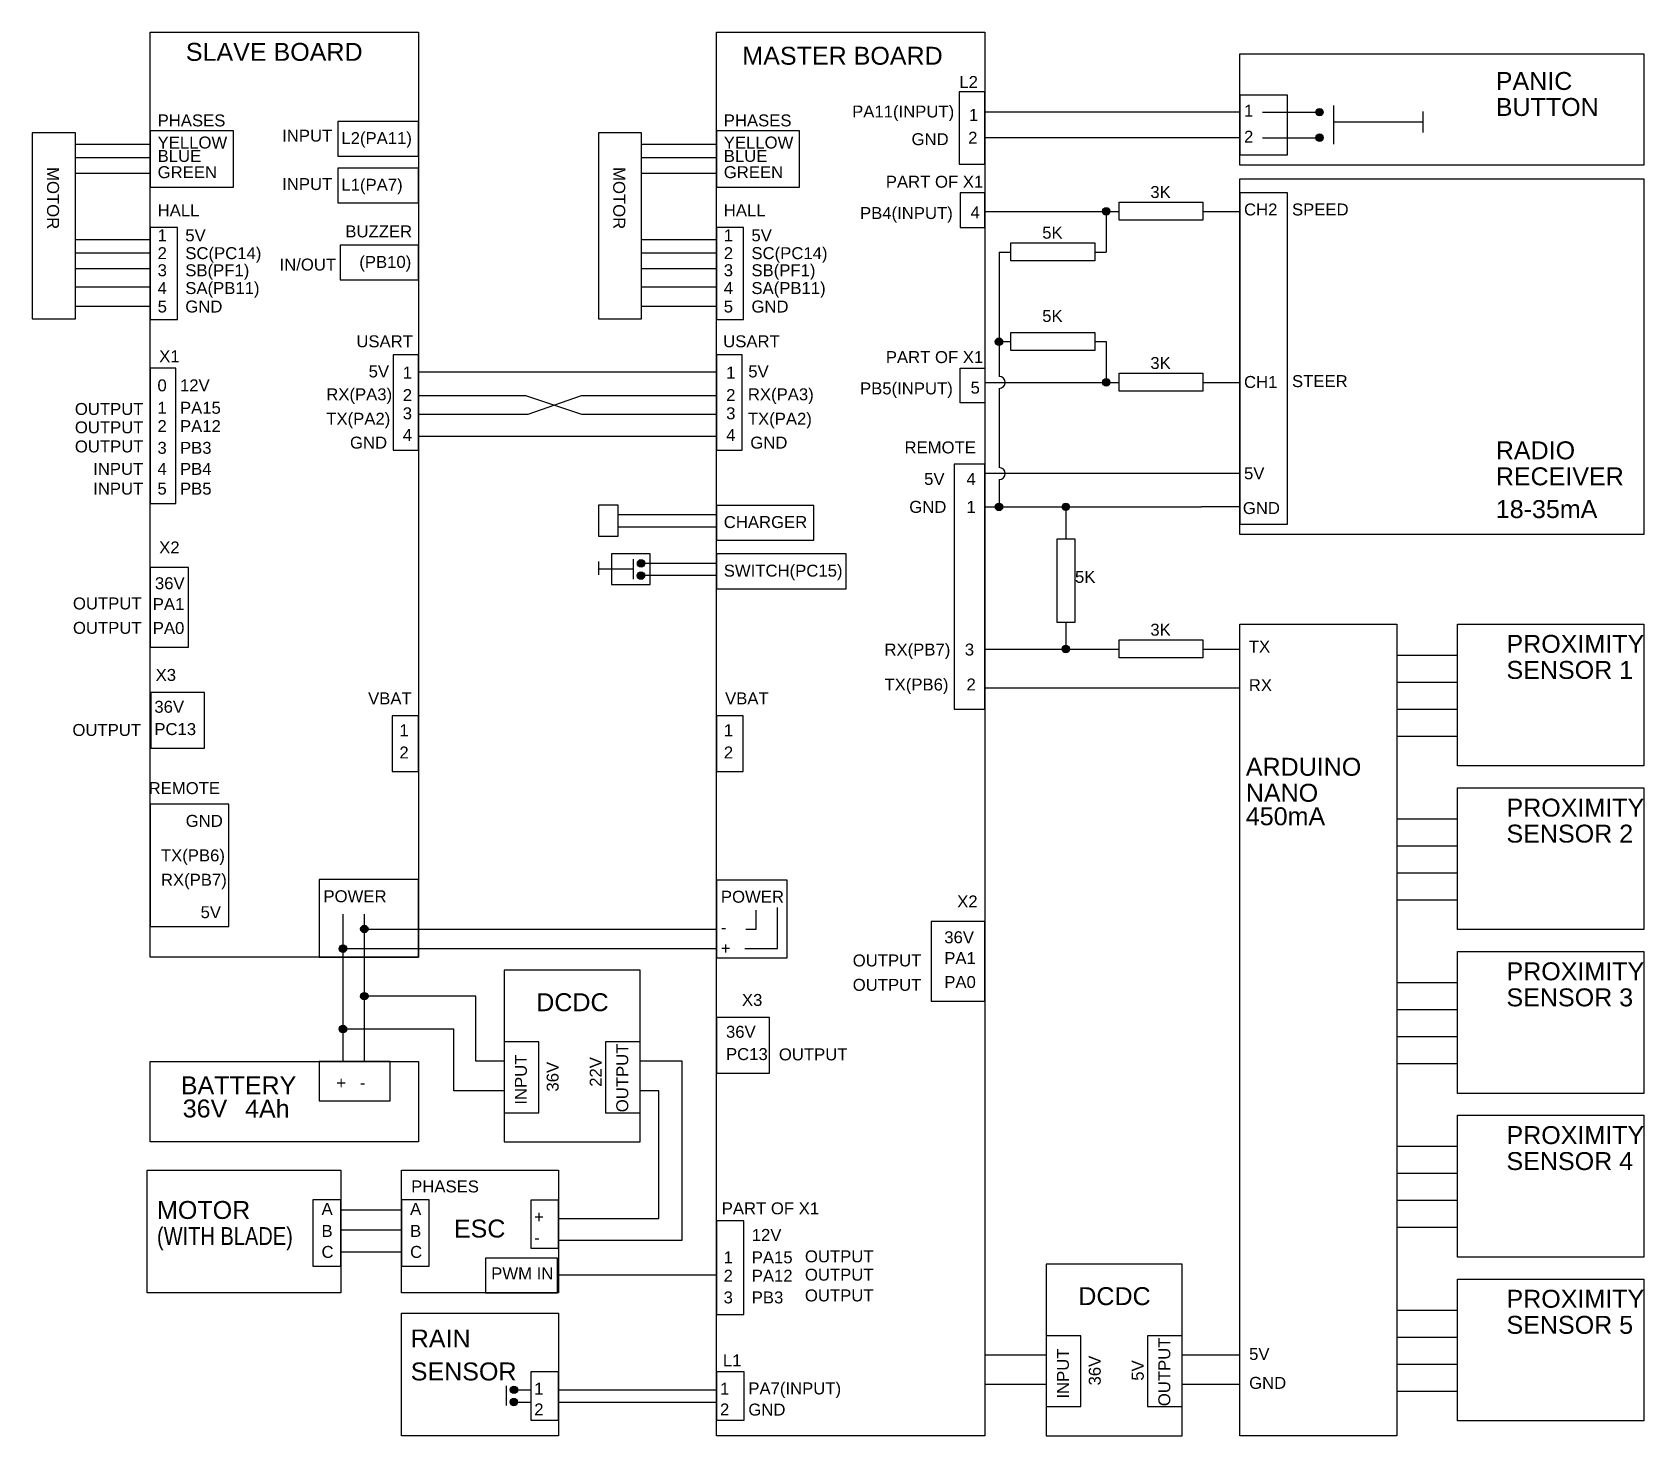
# Model space of a CAD drawing. Header units: inches. Extents: x 65 to 335, y 75 to 310.
import ezdxf

# ---------------------------------------------------------------- set-up
doc = ezdxf.new("R2010")
doc.units = ezdxf.units.IN
doc.header["$MEASUREMENT"] = 0
doc.styles.get("Standard").update_dxf_attribs({"font": 'arial.ttf'})

msp = doc.modelspace()

# ---------------------------------------------------------------- hatches: boundary and pattern name
h = msp.add_hatch(color=256)
h.dxf.hatch_style = 1
h.paths.add_polyline_path([(280.41, 297.19), (280.41, 295.95, 0.414214), (281.03, 296.57, 0.414214)])
h.paths.add_polyline_path([(280.41, 297.19, 0.414214), (279.79, 296.57), (280.41, 296.57)])
h.paths.add_polyline_path([(280.41, 296.57), (279.79, 296.57, 0.414214), (280.41, 295.95)])
h = msp.add_hatch(color=256)
h.dxf.hatch_style = 1
h.paths.add_polyline_path([(280.41, 292.92), (280.41, 291.68, 0.414214), (281.03, 292.3, 0.414214)])
h.paths.add_polyline_path([(280.41, 292.92, 0.414214), (279.79, 292.3), (280.41, 292.3)])
h.paths.add_polyline_path([(280.41, 292.3), (279.79, 292.3, 0.414214), (280.41, 291.68)])
h = msp.add_hatch(color=256)
h.dxf.hatch_style = 1
h.paths.add_polyline_path([(244.71, 280.59), (244.71, 279.35, 0.414214), (245.33, 279.97, 0.414214)])
h.paths.add_polyline_path([(244.71, 280.59, 0.414214), (244.08, 279.97), (244.71, 279.97)])
h.paths.add_polyline_path([(244.71, 279.97), (244.08, 279.97, 0.414214), (244.71, 279.35)])
h = msp.add_hatch(color=256)
h.dxf.hatch_style = 1
h.paths.add_polyline_path([(226.77, 258.78), (226.77, 257.54, 0.414214), (227.39, 258.16, 0.414214)])
h.paths.add_polyline_path([(226.77, 258.78, 0.414214), (226.15, 258.16), (226.77, 258.16)])
h.paths.add_polyline_path([(226.77, 258.16), (226.15, 258.16, 0.414214), (226.77, 257.54)])
h = msp.add_hatch(color=256)
h.dxf.hatch_style = 1
h.paths.add_polyline_path([(244.71, 251.98), (244.71, 250.74, 0.414214), (245.33, 251.36, 0.414214)])
h.paths.add_polyline_path([(244.71, 251.98, 0.414214), (244.08, 251.36), (244.71, 251.36)])
h.paths.add_polyline_path([(244.71, 251.36), (244.08, 251.36, 0.414214), (244.71, 250.74)])
h = msp.add_hatch(color=256)
h.dxf.hatch_style = 1
h.paths.add_polyline_path([(226.77, 231.14), (226.77, 229.9, 0.414214), (227.39, 230.52, 0.414214)])
h.paths.add_polyline_path([(226.77, 231.14, 0.414214), (226.15, 230.52), (226.77, 230.52)])
h.paths.add_polyline_path([(226.77, 230.52), (226.15, 230.52, 0.414214), (226.77, 229.9)])
h = msp.add_hatch(color=256)
h.dxf.hatch_style = 1
h.paths.add_polyline_path([(226.77, 231.14), (226.77, 229.9, 0.414214), (227.39, 230.52, 0.414214)])
h.paths.add_polyline_path([(226.77, 231.14, 0.414214), (226.15, 230.52), (226.77, 230.52)])
h.paths.add_polyline_path([(226.77, 230.52), (226.15, 230.52, 0.414214), (226.77, 229.9)])
h = msp.add_hatch(color=256)
h.dxf.hatch_style = 1
h.paths.add_polyline_path([(237.94, 231.16), (237.94, 229.91, 0.414214), (238.56, 230.54, 0.414214)])
h.paths.add_polyline_path([(237.94, 231.16, 0.414214), (237.32, 230.54), (237.94, 230.54)])
h.paths.add_polyline_path([(237.94, 230.54), (237.32, 230.54, 0.414214), (237.94, 229.91)])
h = msp.add_hatch(color=256)
h.dxf.hatch_style = 1
h.paths.add_polyline_path([(237.94, 231.16), (237.94, 229.91, 0.414214), (238.56, 230.54, 0.414214)])
h.paths.add_polyline_path([(237.94, 231.16, 0.414214), (237.32, 230.54), (237.94, 230.54)])
h.paths.add_polyline_path([(237.94, 230.54), (237.32, 230.54, 0.414214), (237.94, 229.91)])
h = msp.add_hatch(color=256)
h.dxf.hatch_style = 1
h.paths.add_polyline_path([(166.87, 221.7), (166.87, 220.45, 0.414214), (167.49, 221.07, 0.414214)])
h.paths.add_polyline_path([(166.87, 221.7, 0.414214), (166.25, 221.07), (166.87, 221.07)])
h.paths.add_polyline_path([(166.87, 221.07), (166.25, 221.07, 0.414214), (166.87, 220.45)])
h = msp.add_hatch(color=256)
h.dxf.hatch_style = 1
h.paths.add_polyline_path([(166.85, 219.65), (166.85, 218.41, 0.414214), (167.47, 219.03, 0.414214)])
h.paths.add_polyline_path([(166.85, 219.65, 0.414214), (166.23, 219.03), (166.85, 219.03)])
h.paths.add_polyline_path([(166.85, 219.03), (166.23, 219.03, 0.414214), (166.85, 218.41)])
h = msp.add_hatch(color=256)
h.dxf.hatch_style = 1
h.paths.add_polyline_path([(237.94, 207.36), (237.94, 206.12, 0.414214), (238.56, 206.74, 0.414214)])
h.paths.add_polyline_path([(237.94, 207.36, 0.414214), (237.32, 206.74), (237.94, 206.74)])
h.paths.add_polyline_path([(237.94, 206.74), (237.32, 206.74, 0.414214), (237.94, 206.12)])
h = msp.add_hatch(color=256)
h.dxf.hatch_style = 1
h.paths.add_polyline_path([(120.56, 160.52), (120.56, 159.28, 0.414214), (121.18, 159.9, 0.414214)])
h.paths.add_polyline_path([(120.56, 160.52, 0.414214), (119.94, 159.9), (120.56, 159.9)])
h.paths.add_polyline_path([(120.56, 159.9), (119.94, 159.9, 0.414214), (120.56, 159.28)])
h = msp.add_hatch(color=256)
h.dxf.hatch_style = 1
h.paths.add_polyline_path([(116.98, 157.24), (116.98, 156, 0.414214), (117.6, 156.62, 0.414214)])
h.paths.add_polyline_path([(116.98, 157.24, 0.414214), (116.36, 156.62), (116.98, 156.62)])
h.paths.add_polyline_path([(116.98, 156.62), (116.36, 156.62, 0.414214), (116.98, 156)])
h = msp.add_hatch(color=256)
h.dxf.hatch_style = 1
h.paths.add_polyline_path([(120.56, 149.27), (120.56, 148.02, 0.414214), (121.18, 148.65, 0.414214)])
h.paths.add_polyline_path([(120.56, 149.27, 0.414214), (119.94, 148.65), (120.56, 148.65)])
h.paths.add_polyline_path([(120.56, 148.65), (119.94, 148.65, 0.414214), (120.56, 148.02)])
h = msp.add_hatch(color=256)
h.dxf.hatch_style = 1
h.paths.add_polyline_path([(116.98, 143.78), (116.98, 142.53, 0.414214), (117.6, 143.16, 0.414214)])
h.paths.add_polyline_path([(116.98, 143.78, 0.414214), (116.36, 143.16), (116.98, 143.16)])
h.paths.add_polyline_path([(116.98, 143.16), (116.36, 143.16, 0.414214), (116.98, 142.53)])
h = msp.add_hatch(color=256)
h.dxf.hatch_style = 1
h.paths.add_polyline_path([(145.58, 81.37), (145.58, 80.13, 0.414214), (146.2, 80.75, 0.414214)])
h.paths.add_polyline_path([(145.58, 81.37, 0.414214), (144.96, 80.75), (145.58, 80.75)])
h.paths.add_polyline_path([(145.58, 80.75), (144.96, 80.75, 0.414214), (145.58, 80.13)])
h = msp.add_hatch(color=256)
h.dxf.hatch_style = 1
h.paths.add_polyline_path([(145.6, 83.42), (145.6, 82.17, 0.414214), (146.22, 82.8, 0.414214)])
h.paths.add_polyline_path([(145.6, 83.42, 0.414214), (144.98, 82.8), (145.6, 82.8)])
h.paths.add_polyline_path([(145.6, 82.8), (144.98, 82.8, 0.414214), (145.6, 82.17)])

# ---------------------------------------------------------------- linework, layer by layer
for p, q in [((282.72, 297.67), (282.72, 291.2)), ((297.74, 294.93), (297.74, 296.68)), ((267.05, 296.57), (224.37, 296.57)), ((270.87, 296.57), (280.41, 296.57)), ((282.72, 294.93), (297.74, 294.93)), ((297.74, 293.18), (297.74, 294.93)), ((267.05, 292.3), (224.37, 292.3)), ((270.87, 292.3), (280.41, 292.3)), ((84.74, 291.16), (72.2, 291.16)), ((84.74, 288.95), (72.2, 288.95)), ((179.48, 291.16), (166.94, 291.16)), ((179.48, 288.95), (166.94, 288.95)), ((84.74, 286.3), (72.2, 286.3)), ((179.48, 286.3), (166.94, 286.3)), ((224.37, 279.97), (246.85, 279.97)), ((244.71, 279.97), (244.71, 273.15)), ((260.87, 279.97), (267.05, 279.97)), ((84.74, 275.19), (72.2, 275.19)), ((179.48, 275.19), (166.94, 275.19)), ((84.74, 272.98), (72.2, 272.98)), ((179.48, 272.98), (166.94, 272.98)), ((226.79, 273.15), (228.76, 273.15)), ((226.79, 273.15), (226.79, 258.18)), ((242.78, 273.15), (244.71, 273.15)), ((84.74, 270.33), (72.2, 270.33)), ((179.48, 270.33), (166.94, 270.33)), ((84.74, 267.3), (72.2, 267.3)), ((179.48, 267.3), (166.94, 267.3)), ((84.74, 264.04), (72.2, 264.04)), ((179.48, 264.04), (166.94, 264.04)), ((226.79, 258.18), (228.76, 258.18)), ((226.79, 258.18), (226.79, 252.37)), ((242.78, 258.18), (244.71, 258.18)), ((244.71, 258.18), (244.71, 251.36)), ((129.63, 253.14), (179.48, 253.14)), ((224.37, 251.36), (246.85, 251.36)), ((260.87, 251.36), (267.05, 251.36)), ((129.63, 249.17), (147.54, 249.17)), ((147.54, 249.17), (156.91, 246.06)), ((147.95, 246.06), (156.91, 249.17)), ((156.91, 249.17), (179.48, 249.17)), ((226.79, 250.35), (226.79, 237.11)), ((129.63, 246.06), (147.95, 246.06)), ((156.91, 246.06), (179.48, 246.06)), ((129.63, 242.36), (179.48, 242.36)), ((267.05, 236.1), (224.37, 236.1)), ((226.79, 235.09), (226.79, 230.54)), ((224.37, 230.54), (260.67, 230.54)), ((237.94, 230.54), (237.94, 225.19)), ((267.05, 230.54), (260.67, 230.54)), ((260.67, 230.54), (260.67, 230.54)), ((179.48, 229.2), (163.05, 229.2)), ((179.48, 227.16), (163.05, 227.16)), ((159.73, 221.41), (159.73, 219.16)), ((165.57, 221.76), (165.57, 218.43)), ((159.73, 220.19), (165.57, 220.19)), ((179.48, 219.03), (166.85, 219.03)), ((179.48, 221.07), (166.87, 221.07)), ((237.94, 211.17), (237.94, 206.74)), ((224.37, 206.74), (246.85, 206.74)), ((260.87, 206.74), (267.05, 206.74)), ((293.32, 205.74), (303.49, 205.74)), ((224.37, 200.24), (267.05, 200.24)), ((293.32, 201.22), (303.49, 201.22)), ((293.32, 196.69), (303.49, 196.69)), ((293.32, 192.17), (303.49, 192.17)), ((293.32, 178.34), (303.49, 178.34)), ((293.32, 173.82), (303.49, 173.82)), ((293.32, 169.3), (303.49, 169.3)), ((293.32, 164.78), (303.49, 164.78)), ((116.98, 162.37), (116.98, 137.75)), ((120.56, 162.37), (120.56, 137.75)), ((186.12, 159.9), (186.12, 163.05)), ((189.69, 156.62), (189.69, 163.48)), ((120.56, 159.9), (179.48, 159.9)), ((184.4, 159.9), (186.12, 159.9)), ((116.98, 156.62), (179.48, 156.62)), ((184.26, 156.62), (189.69, 156.62)), ((139.24, 148.65), (120.56, 148.65)), ((139.24, 137.76), (139.24, 148.65)), ((293.32, 150.95), (303.49, 150.95)), ((293.32, 146.42), (303.49, 146.42)), ((135.54, 143.16), (116.98, 143.16)), ((135.54, 132.85), (135.54, 143.16)), ((293.32, 141.9), (303.49, 141.9)), ((143.96, 137.76), (139.24, 137.76)), ((173.76, 137.76), (166.73, 137.76)), ((173.76, 107.84), (173.76, 137.76)), ((293.32, 137.38), (303.49, 137.38)), ((143.96, 132.85), (135.54, 132.85)), ((169.83, 132.85), (166.73, 132.85)), ((169.83, 111.48), (169.83, 132.85)), ((293.32, 123.55), (303.49, 123.55)), ((293.32, 119.03), (303.49, 119.03)), ((293.32, 114.51), (303.49, 114.51)), ((116.61, 112.93), (126.78, 112.93)), ((153.05, 111.48), (169.83, 111.48)), ((116.61, 109.55), (126.78, 109.55)), ((293.32, 109.99), (303.49, 109.99)), ((116.61, 105.86), (126.78, 105.86)), ((153.05, 107.84), (173.76, 107.84)), ((152.87, 102.03), (179.48, 102.03)), ((293.32, 96.15), (303.49, 96.15)), ((293.32, 91.63), (303.49, 91.63)), ((234.67, 88.59), (224.37, 88.59)), ((267.05, 88.59), (257.44, 88.59)), ((293.32, 87.11), (303.49, 87.11)), ((234.67, 83.68), (224.37, 83.68)), ((267.05, 83.68), (257.44, 83.68)), ((144.3, 83.48), (144.3, 80.15)), ((145.6, 82.8), (148.4, 82.8)), ((153.05, 82.8), (179.48, 82.8)), ((293.32, 82.59), (303.49, 82.59)), ((145.58, 80.75), (148.4, 80.75)), ((153.05, 80.75), (179.48, 80.75))]:
    msp.add_line(p, q)
for points in [[(84.74, 309.94), (129.63, 309.94), (129.63, 155.17), (84.74, 155.17)], [(179.48, 309.94), (224.37, 309.94), (224.37, 75.11), (179.48, 75.11)], [(267.05, 306.33), (334.66, 306.33), (334.66, 287.7), (267.05, 287.7)], [(220.08, 287.85), (224.37, 287.85), (224.37, 299.99), (220.08, 299.99)], [(267.05, 289.44), (275.06, 289.44), (275.06, 299.42), (267.05, 299.42)], [(116.13, 289.21), (129.63, 289.21), (129.63, 295.02), (116.13, 295.02)], [(72.2, 293.14), (64.99, 293.14), (64.99, 261.98), (72.2, 261.98)], [(84.74, 284), (98.65, 284), (98.65, 293.42), (84.74, 293.42)], [(166.94, 293.14), (159.73, 293.14), (159.73, 261.98), (166.94, 261.98)], [(179.48, 284), (193.39, 284), (193.39, 293.42), (179.48, 293.42)], [(116.13, 281.41), (129.63, 281.41), (129.63, 287.21), (116.13, 287.21)], [(267.05, 285.39), (334.66, 285.39), (334.66, 225.89), (267.05, 225.89)], [(220.28, 277.27), (224.37, 277.27), (224.37, 283.08), (220.28, 283.08)], [(246.85, 281.51), (260.87, 281.51), (260.87, 278.51), (246.85, 278.51)], [(267.05, 227.64), (275.06, 227.64), (275.06, 283.08), (267.05, 283.08)], [(84.74, 261.87), (89.28, 261.87), (89.28, 277.27), (84.74, 277.27)], [(179.48, 261.87), (184.02, 261.87), (184.02, 277.27), (179.48, 277.27)], [(179.48, 261.87), (184.02, 261.87), (184.02, 277.27), (179.48, 277.27)], [(116.49, 268.49), (129.63, 268.49), (129.63, 274.3), (116.49, 274.3)], [(228.76, 274.69), (242.78, 274.69), (242.78, 271.7), (228.76, 271.7)], [(228.76, 259.72), (242.78, 259.72), (242.78, 256.72), (228.76, 256.72)], [(84.74, 231.09), (89.01, 231.09), (89.01, 253.75), (84.74, 253.75)], [(125.36, 240.01), (129.63, 240.01), (129.63, 255.98), (125.36, 255.98)], [(179.48, 240.01), (183.76, 240.01), (183.76, 255.98), (179.48, 255.98)], [(224.37, 247.93), (220.28, 247.93), (220.28, 253.73), (224.37, 253.73)], [(246.85, 252.9), (260.87, 252.9), (260.87, 249.9), (246.85, 249.9)], [(219.24, 196.66), (224.37, 196.66), (224.37, 237.66), (219.24, 237.66)], [(163.05, 230.83), (159.73, 230.83), (159.73, 225.65), (163.05, 225.65)], [(179.48, 224.97), (195.78, 224.97), (195.78, 230.78), (179.48, 230.78)], [(239.48, 225.19), (239.48, 211.17), (236.48, 211.17), (236.48, 225.19)], [(168.41, 222.7), (161.9, 222.7), (161.9, 217.52), (168.41, 217.52)], [(179.48, 216.84), (201.2, 216.84), (201.2, 222.65), (179.48, 222.65)], [(84.74, 207.05), (91.13, 207.05), (91.13, 220.41), (84.74, 220.41)], [(267.05, 210.92), (293.32, 210.92), (293.32, 75.11), (267.05, 75.11)], [(303.49, 210.92), (334.66, 210.92), (334.66, 187.18), (303.49, 187.18)], [(246.85, 208.28), (260.87, 208.28), (260.87, 205.28), (246.85, 205.28)], [(84.82, 190.17), (93.81, 190.17), (93.81, 199.46), (84.82, 199.46)], [(125.19, 186.26), (129.63, 186.26), (129.63, 195.54), (125.19, 195.54)], [(179.48, 186.26), (183.93, 186.26), (183.93, 195.54), (179.48, 195.54)], [(303.49, 183.53), (334.66, 183.53), (334.66, 159.79), (303.49, 159.79)], [(84.74, 160.32), (97.89, 160.32), (97.89, 180.78), (84.74, 180.78)], [(112.98, 155.17), (129.63, 155.17), (129.63, 168.17), (112.98, 168.17)], [(179.48, 155.08), (191.31, 155.08), (191.31, 168.09), (179.48, 168.09)], [(215.44, 147.82), (224.37, 147.82), (224.37, 161.18), (215.44, 161.18)], [(303.49, 156.13), (334.66, 156.13), (334.66, 132.39), (303.49, 132.39)], [(143.96, 124.29), (166.73, 124.29), (166.73, 153.02), (143.96, 153.02)], [(179.48, 135.8), (188.34, 135.8), (188.34, 145.08), (179.48, 145.08)], [(149.77, 129.17), (149.77, 141), (143.96, 141), (143.96, 129.17)], [(166.73, 129.17), (166.73, 141), (160.93, 141), (160.93, 129.17)], [(84.74, 137.75), (129.63, 137.75), (129.63, 124.29), (84.74, 124.29)], [(124.9, 137.75), (112.98, 137.75), (112.98, 131.17), (124.9, 131.17)], [(303.49, 128.74), (334.66, 128.74), (334.66, 105), (303.49, 105)], [(84.23, 119.54), (116.61, 119.54), (116.61, 99.02), (84.23, 99.02)], [(126.78, 119.54), (153.05, 119.54), (153.05, 99.02), (126.78, 99.02)], [(111.96, 103.47), (116.61, 103.47), (116.61, 114.59), (111.96, 114.59)], [(126.78, 103.47), (131.42, 103.47), (131.42, 114.59), (126.78, 114.59)], [(148.4, 106.48), (153.05, 106.48), (153.05, 114.53), (148.4, 114.53)], [(179.48, 95.42), (184.06, 95.42), (184.06, 111.09), (179.48, 111.09)], [(140.82, 99.02), (152.87, 99.02), (152.87, 104.83), (140.82, 104.83)], [(234.67, 75.11), (257.44, 75.11), (257.44, 103.84), (234.67, 103.84)], [(303.49, 101.34), (334.66, 101.34), (334.66, 77.6), (303.49, 77.6)], [(126.78, 95.62), (153.05, 95.62), (153.05, 75.11), (126.78, 75.11)], [(240.48, 80), (240.48, 91.82), (234.67, 91.82), (234.67, 80)], [(257.44, 80), (257.44, 91.82), (251.64, 91.82), (251.64, 80)], [(148.4, 77.72), (153.05, 77.72), (153.05, 85.78), (148.4, 85.78)], [(179.48, 77.72), (184.13, 77.72), (184.13, 85.78), (179.48, 85.78)]]:
    msp.add_lwpolyline(points, close=True)
for centre in [(280.41, 296.57), (280.41, 292.3), (244.71, 279.97), (226.77, 258.16), (244.71, 251.36), (226.77, 230.52), (226.77, 230.52), (237.94, 230.54), (237.94, 230.54), (166.87, 221.07), (166.85, 219.03), (237.94, 206.74), (120.56, 159.9), (116.98, 156.62), (120.56, 148.65), (116.98, 143.16), (145.58, 80.75), (145.6, 82.8)]:
    msp.add_circle(centre, 0.621)
for centre in [(226.79, 251.36), (226.79, 236.1)]:
    msp.add_arc(centre, 1.01, 270, 90)

# ---------------------------------------------------------------- texts
for s, height, p in [('SLAVE BOARD', 3, (90.69, 305.16)), ('MASTER BOARD', 3, (183.82, 304.51)), ('L2', 2, (220.13, 300.62)), ('PANIC', 3, (309.9, 300.29)), ('PA11(INPUT)', 2, (202.19, 295.68)), ('1', 2, (221.73, 295.12)), ('1', 2, (267.77, 295.81)), ('BUTTON', 3, (309.9, 295.94)), ('PHASES', 2, (85.97, 294.19)), ('PHASES', 2, (180.71, 294.19)), ('YELLOW', 2, (85.97, 290.49)), ('INPUT', 2, (106.81, 291.64)), ('L2(PA11)', 2, (116.72, 291.23)), ('YELLOW', 2, (180.71, 290.49)), ('GND', 2, (212.13, 291.05)), ('2', 2, (221.61, 291.3)), ('2', 2, (267.77, 291.46)), ('BLUE', 2, (85.97, 288.25)), ('BLUE', 2, (180.71, 288.25)), ('GREEN', 2, (85.97, 285.53)), ('GREEN', 2, (180.71, 285.53)), ('PART OF X1', 2, (207.83, 283.93)), ('INPUT', 2, (106.81, 283.54)), ('L1(PA7)', 2, (116.72, 283.42)), ('3K', 2, (252.09, 282.21)), ('HALL', 2, (85.97, 279.15)), ('HALL', 2, (180.71, 279.15)), ('HALL', 2, (180.71, 279.15)), ('PB4(INPUT)', 2, (203.51, 278.69)), ('4', 2, (222.01, 278.82)), ('CH2', 2, (267.77, 279.29)), ('SPEED', 2, (275.8, 279.29)), ('1', 2, (85.97, 274.96)), ('5V', 2, (90.6, 274.96)), ('BUZZER', 2, (117.38, 275.62)), ('1', 2, (180.71, 274.96)), ('5V', 2, (185.34, 274.96)), ('5K', 2, (234, 275.4)), ('2', 2, (85.97, 271.98)), ('SC(PC14)', 2, (90.6, 271.98)), ('(PB10)', 2, (119.72, 270.51)), ('2', 2, (180.71, 271.98)), ('SC(PC14)', 2, (185.34, 271.98)), ('3', 2, (85.97, 269.12)), ('SB(PF1)', 2, (90.6, 269.12)), ('IN/OUT', 2, (106.37, 270.07)), ('3', 2, (180.71, 269.12)), ('SB(PF1)', 2, (185.34, 269.12)), ('4', 2, (85.97, 266.14)), ('SA(PB11)', 2, (90.6, 266.14)), ('4', 2, (180.71, 266.14)), ('SA(PB11)', 2, (185.34, 266.14)), ('5', 2, (85.97, 263.05)), ('GND', 2, (90.6, 263.05)), ('5', 2, (180.71, 263.05)), ('GND', 2, (185.34, 263.05)), ('5K', 2, (234, 261.47)), ('USART', 2, (119.22, 257.23)), ('USART', 2, (180.61, 257.23)), ('X1', 2, (86.23, 254.72)), ('PART OF X1', 2, (207.83, 254.59)), ('5V', 2, (121.28, 252.19)), ('1', 2, (126.99, 251.99)), ('1', 2, (181.11, 251.99)), ('5V', 2, (184.81, 252.19)), ('3K', 2, (252.09, 253.6)), ('0', 2, (85.94, 249.86)), ('12V', 2, (89.71, 249.86)), ('PB5(INPUT)', 2, (203.51, 249.35)), ('5', 2, (222.01, 249.48)), ('CH1', 2, (267.77, 250.43)), ('STEER', 2, (275.8, 250.57)), ('1', 2, (85.94, 246.11)), ('PA15', 2, (89.71, 246.11)), ('RX(PA3)', 2, (114.19, 248.36)), ('2', 2, (126.99, 248.24)), ('2', 2, (181.11, 248.24)), ('RX(PA3)', 2, (184.74, 248.36)), ('OUTPUT', 2, (72.12, 245.91)), ('TX(PA2)', 2, (114.19, 244.27)), ('3', 2, (126.99, 245.18)), ('3', 2, (181.11, 245.18)), ('TX(PA2)', 2, (184.74, 244.27)), ('OUTPUT', 2, (72.12, 242.84)), ('2', 2, (85.94, 243.04)), ('PA12', 2, (89.71, 243.04)), ('4', 2, (126.99, 241.54)), ('4', 2, (181.11, 241.54)), ('OUTPUT', 2, (72.12, 239.64)), ('3', 2, (85.94, 239.41)), ('PB3', 2, (89.71, 239.41)), ('GND', 2, (118.16, 240.28)), ('GND', 2, (185.15, 240.28)), ('REMOTE', 2, (210.95, 239.48)), ('RADIO', 3, (309.9, 238.49)), ('INPUT', 2, (75.19, 235.89)), ('4', 2, (85.94, 235.89)), ('PB4', 2, (89.71, 235.89)), ('5V', 2, (214.24, 234.21)), ('4', 2, (221.33, 234.21)), ('5V', 2, (267.77, 235.15)), ('RECEIVER', 3, (309.9, 234.14)), ('INPUT', 2, (75.19, 232.58)), ('5', 2, (85.94, 232.58)), ('PB5', 2, (89.71, 232.58)), ('GND', 2, (211.75, 229.53)), ('1', 2, (221.33, 229.53)), ('GND', 2, (267.57, 229.33)), ('18-35mA', 3, (309.9, 228.66)), ('CHARGER', 2, (180.71, 226.99)), ('X2', 2, (86.23, 222.74)), ('36V', 2, (85.52, 216.75)), ('SWITCH(PC15)', 2, (180.71, 218.86)), ('5K', 2, (239.48, 217.82)), ('OUTPUT', 2, (71.8, 213.37)), ('PA1', 2, (85.16, 213.26)), ('OUTPUT', 2, (71.8, 209.29)), ('PA0', 2, (85.16, 209.26)), ('3K', 2, (252.09, 208.98)), ('RX(PB7)', 2, (207.6, 205.66)), ('3', 2, (221.05, 205.66)), ('TX', 2, (268.57, 206.16)), ('PROXIMITY ', 3, (311.69, 206.11)), ('X3', 2, (85.64, 201.41)), ('SENSOR 1', 3, (311.69, 201.75)), ('TX(PB6)', 2, (207.6, 199.81)), ('2', 2, (221.33, 199.81)), ('RX', 2, (268.57, 199.7)), ('36V', 2, (85.42, 196.08)), ('VBAT', 2, (121.19, 197.49)), ('VBAT', 2, (180.93, 197.49)), ('OUTPUT', 2, (71.71, 192.2)), ('PC13', 2, (85.42, 192.35)), ('1', 2, (126.43, 192.16)), ('1', 2, (180.72, 192.16)), ('2', 2, (126.43, 188.43)), ('2', 2, (180.72, 188.43)), ('ARDUINO', 3, (268.07, 185.54)), ('REMOTE', 2, (84.46, 182.47)), ('NANO', 3, (268.07, 181.19)), ('PROXIMITY ', 3, (311.69, 178.71)), ('GND', 2, (90.67, 176.99)), ('450mA', 3, (268.07, 177.26)), ('SENSOR 2', 3, (311.69, 174.36)), ('TX(PB6)', 2, (86.52, 171.22)), ('RX(PB7)', 2, (86.52, 167.14)), ('POWER', 2, (113.72, 164.38)), ('POWER', 2, (180.23, 164.3)), ('X2', 2, (219.77, 163.51)), ('5V', 2, (93.16, 161.72)), ('-', 2, (180.21, 159.16)), ('36V', 2, (217.61, 157.52)), ('+', 2, (180.21, 155.68)), ('OUTPUT', 2, (202.29, 153.64)), ('PA1', 2, (217.61, 154.03)), ('PROXIMITY ', 3, (311.69, 151.32)), ('OUTPUT', 2, (202.29, 149.56)), ('PA0', 2, (217.61, 150.03)), ('DCDC', 3, (149.33, 146.15)), ('X3', 2, (183.75, 147.03)), ('SENSOR 3', 3, (311.69, 146.96)), ('36V', 2, (181.08, 141.7)), ('PC13', 2, (181.08, 137.97)), ('OUTPUT', 2, (189.93, 137.92)), ('BATTERY', 3, (89.85, 132.25)), ('+   -', 2, (115.87, 133.17)), ('36V', 3, (90.17, 128.37)), ('4Ah', 3, (100.6, 128.32)), ('PROXIMITY ', 3, (311.69, 123.92)), ('SENSOR 4', 3, (311.69, 119.57)), ('PHASES', 2, (128.4, 115.83)), ('MOTOR', 3, (85.87, 111.39)), ('A', 2, (113.4, 112.07)), ('A', 2, (128.22, 112.07)), ('PART OF X1', 2, (180.37, 112.16)), ('ESC', 3, (135.55, 108.28)), ('+', 2, (148.99, 110.74)), ('B', 2, (113.4, 108.38)), ('B', 2, (128.22, 108.38)), ('-', 2, (148.99, 107.27)), ('12V', 2, (185.39, 107.71)), ('C', 2, (113.4, 104.87)), ('C', 2, (128.22, 104.87)), ('1', 2, (180.68, 103.96)), ('PA15', 2, (185.39, 103.96)), ('OUTPUT', 2, (194.29, 104.13)), ('PWM IN', 2, (141.79, 101.27)), ('2', 2, (180.68, 100.89)), ('PA12', 2, (185.39, 100.89)), ('OUTPUT', 2, (194.29, 101.06)), ('DCDC', 3, (240.04, 96.97)), ('3', 2, (180.68, 97.26)), ('PB3', 2, (185.39, 97.26)), ('OUTPUT', 2, (194.29, 97.59)), ('PROXIMITY ', 3, (311.69, 96.53)), ('SENSOR 5', 3, (311.69, 92.17)), ('RAIN', 3, (128.33, 89.89)), ('5V', 2, (268.62, 87.79)), ('SENSOR', 3, (128.33, 84.37)), ('L1', 2, (180.56, 86.71)), ('1', 2, (148.99, 81.99)), ('1', 2, (180.08, 81.99)), ('PA7(INPUT)', 2, (184.82, 82.03)), ('GND', 2, (268.62, 82.96)), ('2', 2, (148.99, 78.51)), ('2', 2, (180.08, 78.51)), ('GND', 2, (184.82, 78.49))]:
    msp.add_text(s, height=height).set_placement(p)
for s, rotation, p in [('MOTOR', 270, (67.47, 287.38)), ('MOTOR', 270, (162.21, 287.38)), ('OUTPUT', 90, (164.72, 129.24)), ('INPUT', 90, (147.75, 130.51)), ('36V', 90, (153.07, 132.7)), ('22V', 90, (160.28, 133.5)), ('INPUT', 90, (238.46, 81.33)), ('OUTPUT', 90, (255.43, 80.06)), ('36V', 90, (243.79, 83.53)), ('5V', 90, (250.99, 84.32))]:
    msp.add_text(s, height=2, rotation=rotation).set_placement(p)
at = {"width": 0.8}
msp.add_text('(WITH BLADE)', height=3, dxfattribs=at).set_placement((85.87, 107.02))

doc.saveas('drawing.dxf')
